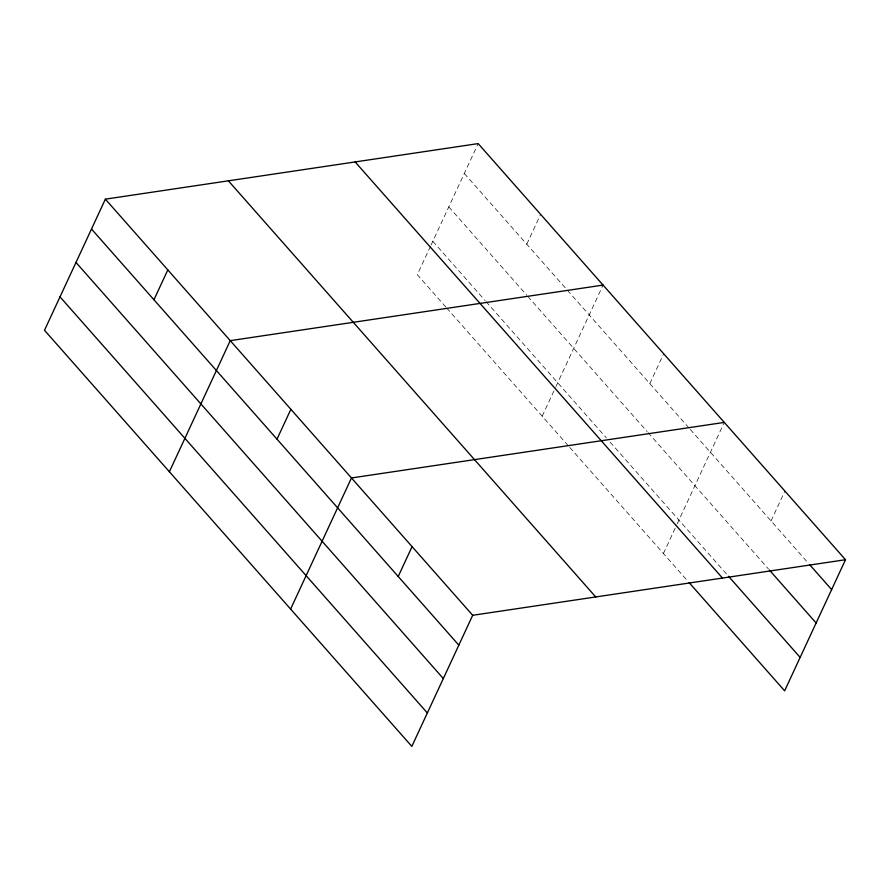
<?xml version="1.0" encoding="UTF-8"?>
<svg xmlns="http://www.w3.org/2000/svg" width="890" height="890" viewBox="0 0 890 890"><rect width="100%" height="100%" fill="white"/><g stroke="black" fill="none" stroke-linecap="round" stroke-linejoin="round"><path stroke-width="0.67" stroke-dasharray="4.45 3.34" d="M430.526 246.252L417.31 274.71L445.779 306.961M431.094 245.017L478.164 143.602M526.758 244.205L540.619 214.345M542.199 416.197L555.416 387.728M555.983 386.494L603.064 285.089M649.811 383.601L663.673 353.742M663.417 553.513L676.634 525.056M677.212 523.821L724.282 422.405M771.029 520.928L784.891 491.069M464.313 173.461L689.294 428.335M690.217 429.38L807.764 562.536M448.794 206.881L526.858 295.302M527.77 296.348L647.152 431.583M648.076 432.618L768.381 568.899M432.818 241.301L485.161 300.598M486.085 301.643L606.379 437.913M610.062 442.085L727.597 575.24M446.691 308.007L568.832 446.368M569.756 447.403L688.215 581.604"/><path stroke-width="1.33" d="M105.365 199.16L44.5 330.279L411.836 746.399L472.69 615.29L845.5 559.721L478.164 143.602L105.365 199.16L472.69 615.29M153.948 299.763L167.81 269.904M169.389 471.756L230.254 340.647L603.064 285.089M277.001 439.171L290.863 409.311M290.607 609.072L351.472 477.963L724.282 422.405M398.219 576.486L412.081 546.627M845.5 559.721L784.635 690.84L689.138 582.639M809.6 564.616L831.638 589.581M769.294 569.945L816.13 623M728.521 576.275L800.155 657.421M355.143 161.936L722.469 578.055M228.385 180.826L595.721 596.956M91.503 229.03L458.828 645.15M75.984 262.439L443.32 678.558M60.008 296.859L427.345 712.979"/></g></svg>
